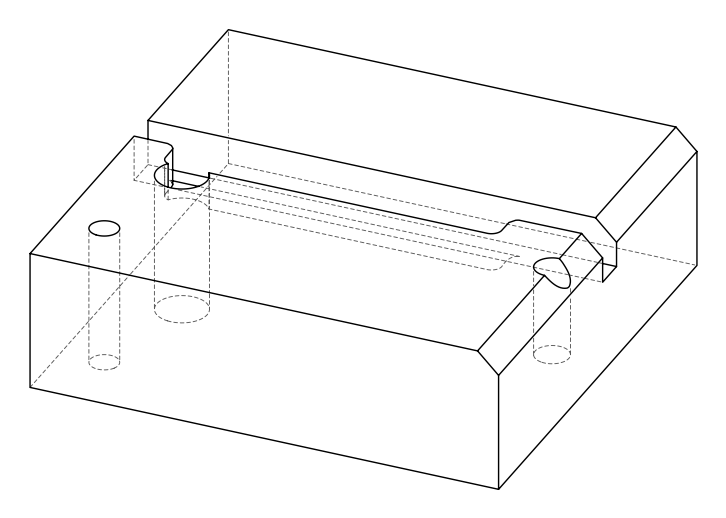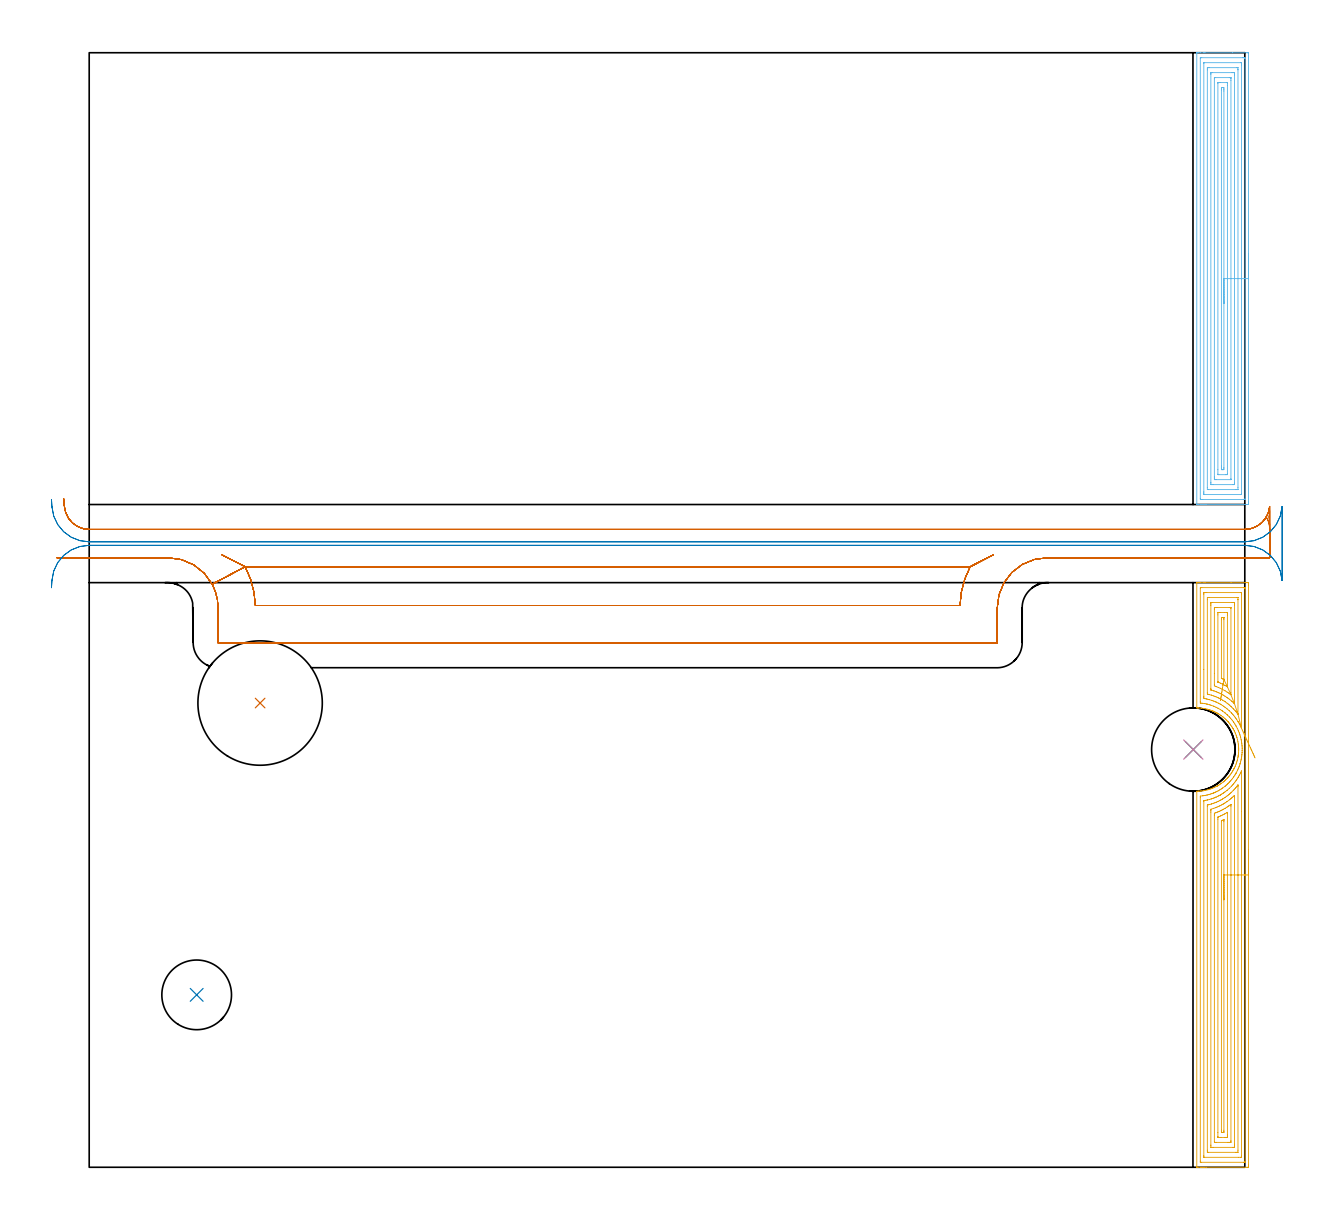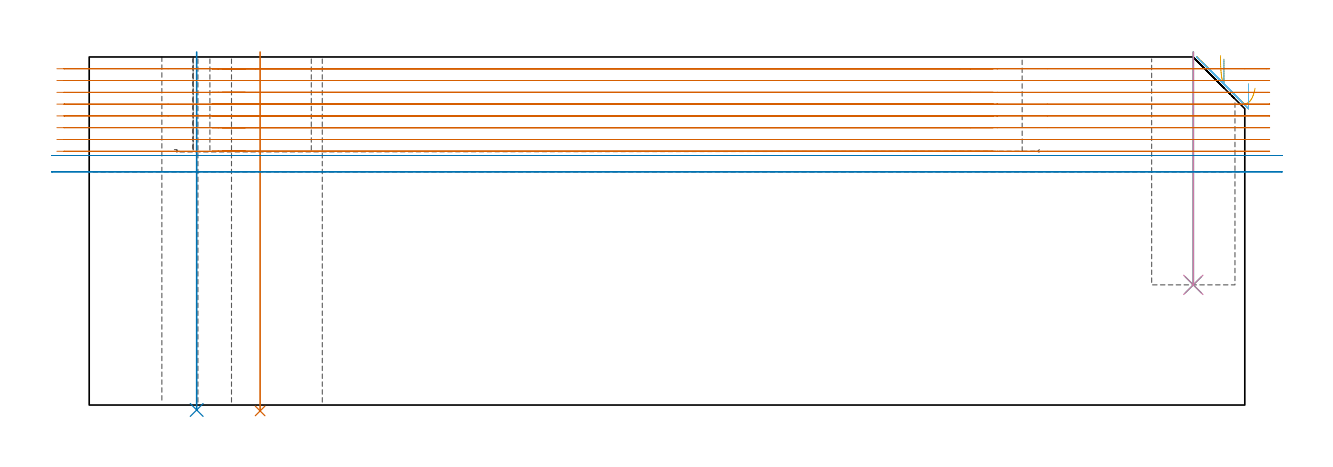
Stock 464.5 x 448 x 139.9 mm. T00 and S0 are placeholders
(PLAN: 8 operations, 6 tool changes, 60.2 min)
(1 INDEXABLE_INSERT_DRILL_THROUGH_HOLE_FROM_SOLID | STEP1HOLE | NXT0302_038 | 0.58 min | 274575 mm3)
(2 INDEXABLE_INSERT_DRILL_THROUGH_HOLE_FROM_SOLID_1 | STEP1HOLE_1 | NXT0302_027 | 0.58 min | 86054 mm3)
(3 INDEXABLE_INSERT_DRILL_BLIND_HOLE_FROM_SOLID | STEP1POCKET | NXT0302_013 | 0.38 min | 31580 mm3)
(4 DRILL_TO_ENLARGE_BLIND_HOLE | STEP1POCKET | UGT0301_383 | 0.38 min | 49097 mm3)
(5 AREA_MILL | FG_CHAMFER_SURFACE | UGT0205_001 | 14.27 min | 49386 mm3)
(6 AREA_MILL_1 | FG_CHAMFER_SURFACE_1 | UGT0205_001 | 11.9 min | 41004 mm3)
(7 MILL_OPEN_POCKET | POCKET_OPEN | UGT0201_094 | Follow Part, ap 5, ae 75% | 27.83 min | 969520 mm3)
(8 MILL_RECTANGULAR_SLOT | SLOT_RECTANGULAR | UGT0201_018 | Follow Part, ap 7.5, ae 75% | 4.26 min | 121007 mm3)
(TOOL NXT0302_038 | Index. Insert Drill 50mm [880-D5000L50-04] | D50 PA176 FL200 Z2)
(TOOL NXT0302_027 | Index. Insert Drill 28mm [880-D2800L32-05] | D28 PA176 FL140 Z2)
(TOOL NXT0302_013 | Index. Insert Drill 21mm [880-D2100L25-05] | D21 PA176 FL105 Z2)
(TOOL UGT0301_383 | Twist Drill Flat Bottom 33.5 mm | D33.5 PA180 FL175 Z2)
(TOOL UGT0205_001 | Chamfer Mill 20 x 3 x 45 deg. | D20 FL50 Z2)
(TOOL UGT0201_094 | End mill 20 mm | D20 FL38 Z4)
(TOOL UGT0201_018 | End mill 30 mm | D30 FL50 Z4)
(OP 1 INDEXABLE_INSERT_DRILL_THROUGH_HOLE_FROM_SOLID)
G17 G21 G94 G90
T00 M6
G54
G17 G0 G90 X68.7 Y186.6 S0 M3
G43 Z149.9 H1
G94 G81 G98 Z-2.373 F250. R141.9
G80
M5
M2
(OP 2 INDEXABLE_INSERT_DRILL_THROUGH_HOLE_FROM_SOLID_1)
G17 G21 G94 G90
T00 M6
G54
G17 G0 G90 X43.2 Y69.3 S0 M3
G43 Z149.9 H1
G94 G81 G98 Z-1.989 F250. R141.9
G80
M5
M2
(OP 3 INDEXABLE_INSERT_DRILL_BLIND_HOLE_FROM_SOLID)
G17 G21 G94 G90
T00 M6
G54
G17 G0 G90 X443.8 Y167.9 S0 M3
G43 Z149.9 H1
G94 G81 G98 Z48.3 F250. R141.9
G80
M5
M2
(OP 4 DRILL_TO_ENLARGE_BLIND_HOLE)
G17 G21 G94 G90
T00 M6
G54
G17 G0 G90 X443.8 Y167.9 S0 M3
G43 Z149.9 H0
G94 G73 G98 Z48.3 F250. Q30.533 R141.9
G80
M5
M2
(OP 5 AREA_MILL)
G17 G21 G94 G90
T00 M6
G54
G17 G0 G90 X466. Y127.5 S1061 M3
G43 Z149.9 H0
Z129.1
G94 G1 Y127.462 Z128.228 F250.
Y127.348 Z127.364
Y127.159 Z126.512
Y126.897 Z125.68
Y126.563 Z124.874
Y126.16 Z124.1
Y125.692 Z123.364
Y125.161 Z122.672
Y124.571 Z122.029
Y123.928 Z121.44
Y123.236 Z120.909
Y122.5 Z120.44
Y121.726 Z120.037
Y120.92 Z119.703
Y120.088 Z119.441
Y119.237 Z119.252
Y118.372 Z119.138
Y117.5 Z119.1
Y0.903
X465.999 Y0.604 Z119.101
X465.993 Y0.017 Z119.104
X465.991 Y0.007 Z119.106
X465.407 Y0. Z119.69
X449.071 Z136.024
X448.468 Z136.627
X447.891 Z137.206
X447.576 Z137.52
X446.999 Z138.097
X446.684 Z138.411
X445.619 Z139.48
X445.252 Z139.839
X445.22 Z139.871
X445.203 Y0.008 Z139.888
X445.2 Y0.157 Z139.9
Y150.963
X445.203 Y151.14 Z139.889
X445.26 Y151.144 Z139.832
X445.668 Y151.157 Z139.431
X445.724 Y151.16 Z139.376
X445.871 Y151.166 Z139.228
X446.111 Y151.176 Z138.987
X446.684 Y151.223 Z138.409
X446.998 Y151.249 Z138.098
X447.887 Y151.355 Z137.212
X447.982 Y151.369 Z137.117
X448.069 Y151.383 Z137.031
X448.774 Y151.526 Z136.324
X449.662 Y151.739 Z135.437
X450.55 Y152.006 Z134.549
X451.142 Y152.21 Z133.955
X451.328 Y152.274 Z133.77
X451.394 Y152.301 Z133.704
X451.436 Y152.318 Z133.662
X451.588 Y152.385 Z133.508
X452.081 Y152.599 Z133.018
X452.324 Y152.705 Z132.774
X452.925 Y153. Z132.17
X453.047 Y153.059 Z132.051
X453.212 Y153.139 Z131.887
X453.264 Y153.166 Z131.836
X453.312 Y153.194 Z131.787
X453.371 Y153.228 Z131.726
X453.415 Y153.253 Z131.683
X453.684 Y153.405 Z131.416
X453.731 Y153.434 Z131.369
X454.1 Y153.656 Z131.
X454.727 Y154.058 Z130.372
X454.988 Y154.243 Z130.112
X455.874 Y154.914 Z129.224
X455.918 Y154.949 Z129.181
X455.951 Y154.978 Z129.148
X456.046 Y155.063 Z129.05
X456.229 Y155.223 Z128.87
X456.352 Y155.331 Z128.748
X456.492 Y155.454 Z128.607
X456.763 Y155.693 Z128.337
X456.92 Y155.841 Z128.18
X457.383 Y156.316 Z127.717
X457.65 Y156.591 Z127.45
X457.781 Y156.732 Z127.318
X458.158 Y157.175 Z126.941
X458.537 Y157.639 Z126.562
X458.859 Y158.075 Z126.241
X459.17 Y158.516 Z125.93
X459.425 Y158.905 Z125.674
X459.625 Y159.237 Z125.474
X459.728 Y159.407 Z125.371
X460.058 Y160.005 Z125.04
X460.157 Y160.183 Z124.943
X460.221 Y160.299 Z124.878
X460.238 Y160.332 Z124.861
X460.313 Y160.478 Z124.787
X460.448 Y160.778 Z124.648
X460.638 Y161.191 Z124.462
X460.997 Y162.082 Z124.1
X461.2 Y162.641 Z123.899
X461.3 Y162.974 Z123.794
X461.459 Y163.551 Z123.636
X461.544 Y163.854 Z123.555
X461.547 Y163.866 Z123.552
X461.74 Y164.757 Z123.356
X461.819 Y165.24 Z123.275
X461.838 Y165.346 Z123.26
X461.841 Y165.363 Z123.257
X461.888 Y165.649 Z123.21
X461.892 Y165.686 Z123.206
X461.982 Y166.541 Z123.11
X462.033 Y167.436 Z123.062
X462.032 Y167.826 Z123.056
X462.031 Y167.907 Z123.057
X462.03 Y168.143 Z123.055
Y168.324
X462.028 Y168.363 Z123.057
X462.008 Y168.749 Z123.078
X461.985 Y169.216 Z123.106
X461.981 Y169.256 Z123.11
X461.893 Y170.107 Z123.204
X461.748 Y170.999 Z123.347
X461.558 Y171.89 Z123.541
X461.313 Y172.782 Z123.781
X461.3 Y172.825 Z123.794
X461.2 Y173.16 Z123.899
X461.111 Y173.418 Z123.987
X461.016 Y173.674 Z124.079
X460.716 Y174.418 Z124.384
X460.655 Y174.565 Z124.443
X460.432 Y175.056 Z124.664
X460.312 Y175.322 Z124.787
X460.269 Y175.408 Z124.831
X460.244 Y175.457 Z124.856
X459.972 Y175.948 Z125.124
X459.811 Y176.243 Z125.287
X459.753 Y176.349 Z125.345
X459.424 Y176.895 Z125.673
X459.2 Y177.24 Z125.9
X458.869 Y177.711 Z126.23
X458.56 Y178.132 Z126.538
X458.184 Y178.596 Z126.915
X457.821 Y179.024 Z127.278
X457.777 Y179.071 Z127.322
X457.65 Y179.211 Z127.449
X457.311 Y179.566 Z127.787
X456.967 Y179.915 Z128.132
X456.762 Y180.109 Z128.337
X456.492 Y180.352 Z128.607
X456.37 Y180.462 Z128.729
X456.046 Y180.741 Z129.05
X455.97 Y180.807 Z129.127
X455.91 Y180.856 Z129.189
X455.875 Y180.885 Z129.224
X455.704 Y181.014 Z129.395
X455.6 Y181.092 Z129.496
X454.988 Y181.559 Z130.112
X454.793 Y181.699 Z130.307
X454.099 Y182.145 Z130.999
X453.725 Y182.372 Z131.375
X453.345 Y182.59 Z131.752
X453.249 Y182.641 Z131.85
X453.212 Y182.66 Z131.887
X453.115 Y182.708 Z131.985
X452.925 Y182.8 Z132.169
X452.637 Y182.943 Z132.457
X452.325 Y183.098 Z132.775
X452.019 Y183.236 Z133.08
X451.883 Y183.297 Z133.216
X451.712 Y183.368 Z133.387
X451.588 Y183.419 Z133.508
X451.438 Y183.482 Z133.66
X450.549 Y183.794 Z134.549
X450.251 Y183.884 Z134.846
X449.662 Y184.061 Z135.436
X449.359 Y184.135 Z135.735
X448.773 Y184.281 Z136.323
X448.546 Y184.33 Z136.551
X448.319 Y184.374 Z136.779
X447.993 Y184.425 Z137.106
X447.887 Y184.442 Z137.212
X446.998 Y184.551 Z138.098
X446.11 Y184.624 Z138.985
X445.793 Y184.637 Z139.301
X445.665 Y184.643 Z139.429
X445.5 Y184.646 Z139.594
X445.271 Y184.655 Z139.821
X445.203 Y184.66 Z139.889
X445.2 Y184.871 Z139.9
Y234.842
X445.202 Y234.99 Z139.888
X445.249 Y234.992 Z139.842
X445.619 Y235. Z139.48
X446.054 Z139.045
X446.684 Z138.411
X447.891 Z137.206
X448.468 Z136.627
X459.022 Z126.075
X464.804 Z120.293
X465.407 Y234.997 Z119.69
X465.992 Y234.993 Z119.106
X465.993 Y234.983 Z119.104
X465.998 Y234.396 Z119.102
X466. Y233.803 Z119.1
Y117.5
X464.586 Z120.514
Y2.318
X464.579 Y2.02 Z120.521
X464.562 Y2.01 Z120.538
X464.516 Y2.008 Z120.584
X464.011 Y2.001 Z121.089
X447.072 Z138.028
X446.684 Y2.007 Z138.416
X446.631 Y2.01 Z138.469
X446.621 Y2.016 Z138.479
X446.618 Y2.084 Z138.482
X446.616 Y2.178 Z138.484
X446.614 Y2.459 Z138.486
X446.615 Y148.802 Z138.485
X446.616 Y148.872 Z138.484
X446.621 Y149.012 Z138.479
X446.631 Y149.206 Z138.469
X447.576 Y149.315 Z137.524
X447.85 Y149.35 Z137.25
X448.468 Y149.45 Z136.632
X448.615 Y149.477 Z136.485
X449.303 Y149.624 Z135.797
X449.348 Y149.635 Z135.752
X450.056 Y149.819 Z135.044
X450.251 Y149.876 Z134.849
X450.741 Y150.026 Z134.359
X451.142 Y150.157 Z133.958
X451.41 Y150.248 Z133.69
X451.676 Y150.346 Z133.424
X452.034 Y150.486 Z133.066
X452.055 Y150.495 Z133.045
X452.105 Y150.517 Z132.995
X452.672 Y150.77 Z132.428
X452.925 Y150.888 Z132.175
X453.276 Y151.058 Z131.824
X453.817 Y151.329 Z131.283
X453.869 Y151.356 Z131.231
X453.963 Y151.409 Z131.137
X454.431 Y151.687 Z130.669
X454.708 Y151.857 Z130.392
X454.981 Y152.029 Z130.119
X455.402 Y152.301 Z129.698
X455.518 Y152.383 Z129.582
X455.6 Y152.443 Z129.5
X456.537 Y153.148 Z128.563
X456.593 Y153.194 Z128.507
X457.015 Y153.562 Z128.085
X457.383 Y153.885 Z127.717
X457.489 Y153.98 Z127.611
X457.603 Y154.086 Z127.497
X457.939 Y154.422 Z127.161
X458.275 Y154.762 Z126.825
X458.381 Y154.872 Z126.719
X458.481 Y154.978 Z126.619
X458.801 Y155.343 Z126.299
X459.166 Y155.766 Z125.934
X459.214 Y155.823 Z125.886
X459.252 Y155.871 Z125.848
X459.603 Y156.326 Z125.497
X459.926 Y156.763 Z125.174
X460.058 Y156.95 Z125.042
X460.34 Y157.373 Z124.76
X460.522 Y157.655 Z124.578
X460.683 Y157.921 Z124.417
X460.949 Y158.372 Z124.151
X461.013 Y158.484 Z124.087
X461.048 Y158.548 Z124.052
X461.168 Y158.767 Z123.932
X461.515 Y159.44 Z123.585
X461.58 Y159.571 Z123.52
X461.621 Y159.66 Z123.479
X461.841 Y160.145 Z123.259
X461.896 Y160.277 Z123.204
X461.919 Y160.332 Z123.181
X462.151 Y160.915 Z122.949
X462.272 Y161.225 Z122.828
X462.344 Y161.419 Z122.756
X462.394 Y161.563 Z122.706
X462.58 Y162.117 Z122.521
X462.6 Y162.183 Z122.5
X462.615 Y162.234 Z122.485
X462.732 Y162.655 Z122.368
X462.807 Y162.934 Z122.293
X462.826 Y163.009 Z122.274
X462.976 Y163.658 Z122.124
X463.028 Y163.902 Z122.072
X463.128 Y164.398 Z121.972
X463.197 Y164.794 Z121.903
X463.23 Y164.991 Z121.87
X463.254 Y165.164 Z121.846
X463.317 Y165.686 Z121.783
X463.347 Y165.964 Z121.753
X463.4 Y166.579 Z121.7
X463.413 Y166.789 Z121.687
X463.446 Y167.471 Z121.654
X463.449 Y167.561 Z121.651
X463.45 Y167.645 Z121.65
X463.444 Y168.363 Z121.656
X463.438 Y168.549 Z121.662
X463.399 Y169.256 Z121.701
X463.383 Y169.497 Z121.717
X463.314 Y170.148 Z121.786
X463.275 Y170.498 Z121.825
X463.188 Y171.04 Z121.912
X463.1 Y171.565 Z122.
X463.021 Y171.933 Z122.079
X462.848 Y172.709 Z122.252
X462.818 Y172.825 Z122.282
X462.732 Y173.142 Z122.368
X462.565 Y173.717 Z122.535
X462.492 Y173.958 Z122.608
X462.26 Y174.61 Z122.84
X461.951 Y175.392 Z123.149
X461.905 Y175.502 Z123.195
X461.841 Y175.651 Z123.259
X461.498 Y176.394 Z123.602
X461.126 Y177.11 Z123.974
X461.028 Y177.287 Z124.072
X460.949 Y177.425 Z124.151
X460.501 Y178.179 Z124.599
X460.058 Y178.847 Z125.042
X459.902 Y179.071 Z125.198
X459.488 Y179.642 Z125.612
X459.226 Y179.964 Z125.874
X459.166 Y180.035 Z125.934
X458.788 Y180.474 Z126.312
X458.448 Y180.856 Z126.652
X458.275 Y181.036 Z126.825
X457.562 Y181.748 Z127.538
X457.383 Y181.911 Z127.717
X456.548 Y182.641 Z128.552
X456.492 Y182.686 Z128.608
X456.301 Y182.832 Z128.799
X455.6 Y183.351 Z129.5
X455.348 Y183.533 Z129.752
X454.708 Y183.94 Z130.392
X453.907 Y184.425 Z131.193
X453.817 Y184.475 Z131.283
X453.712 Y184.53 Z131.388
X452.925 Y184.909 Z132.175
X452.037 Y185.318 Z133.063
X452.031 Y185.32 Z133.069
X451.142 Y185.637 Z133.958
X450.658 Y185.802 Z134.442
X450.251 Y185.919 Z134.849
X449.418 Y186.151 Z135.682
X449.359 Y186.166 Z135.741
X449.182 Y186.21 Z135.918
X448.468 Y186.354 Z136.632
X448.291 Y186.387 Z136.809
X447.576 Y186.483 Z137.524
X447.264 Y186.523 Z137.836
X446.684 Y186.583 Z138.416
X446.651 Y186.589 Z138.449
X446.635 Y186.593 Z138.465
X446.621 Y186.615 Z138.479
X446.614 Y187.102 Z138.486
Y232.682
X446.621 Y232.98 Z138.479
X446.638 Y232.99 Z138.462
X446.684 Y232.992 Z138.416
X447.189 Y232.999 Z137.911
X464.128 Z120.972
X464.516 Y232.993 Z120.584
X464.569 Y232.99 Z120.531
X464.579 Y232.985 Z120.521
X464.582 Y232.916 Z120.518
X464.584 Y232.822 Z120.516
X464.586 Y232.682 Z120.514
Y232.612
Y117.5
X463.172 Z121.928
X463.171 Y4.626 Z121.929
X463.169 Y4.173 Z121.931
X463.167 Y4.064 Z121.933
X463.165 Y4.018 Z121.935
X463.078 Y4.01 Z122.022
X462.903 Y4.002 Z122.197
X462.732 Y4.001 Z122.368
X462.014 Y4. Z123.086
X448.295 Y4.001 Z136.805
X448.179 Y4.003 Z136.921
X448.087 Y4.007 Z137.013
X448.035 Y4.011 Z137.065
X448.034 Y4.028 Z137.066
X448.031 Y4.173 Z137.069
X448.029 Y4.612 Z137.071
Y147.167
X448.031 Y147.277 Z137.069
X448.033 Y147.33 Z137.067
X448.036 Y147.35 Z137.064
X448.058 Y147.357 Z137.042
X448.468 Y147.434 Z136.632
X448.808 Y147.499 Z136.292
X449.359 Y147.616 Z135.741
X449.542 Y147.657 Z135.558
X450.251 Y147.831 Z134.849
X450.286 Y147.839 Z134.814
X450.943 Y148.039 Z134.157
X451.142 Y148.103 Z133.958
X451.612 Y148.261 Z133.488
X452.034 Y148.411 Z133.066
X452.263 Y148.502 Z132.837
X452.813 Y148.732 Z132.287
X452.891 Y148.766 Z132.209
X452.925 Y148.782 Z132.175
X453.497 Y149.052 Z131.603
X453.817 Y149.209 Z131.283
X454.092 Y149.349 Z131.008
X454.612 Y149.624 Z130.488
X454.673 Y149.659 Z130.427
X454.708 Y149.68 Z130.392
X455.227 Y149.997 Z129.873
X455.6 Y150.23 Z129.5
X455.774 Y150.342 Z129.326
X456.038 Y150.517 Z129.062
X456.301 Y150.707 Z128.799
X456.492 Y150.847 Z128.608
X456.812 Y151.088 Z128.288
X457.235 Y151.409 Z127.865
X457.316 Y151.476 Z127.784
X457.383 Y151.532 Z127.717
X458.275 Y152.314 Z126.825
X459.166 Y153.205 Z125.934
X459.583 Y153.668 Z125.517
X459.951 Y154.086 Z125.149
X460. Y154.144 Z125.1
X460.058 Y154.214 Z125.042
X460.394 Y154.641 Z124.706
X460.657 Y154.978 Z124.443
X460.781 Y155.147 Z124.319
X460.949 Y155.381 Z124.151
X461.15 Y155.67 Z123.95
X461.285 Y155.871 Z123.815
X461.503 Y156.209 Z123.598
X461.841 Y156.752 Z123.259
X461.845 Y156.759 Z123.255
X462.164 Y157.332 Z122.936
X462.342 Y157.655 Z122.758
X462.476 Y157.911 Z122.624
X462.732 Y158.409 Z122.368
X462.777 Y158.503 Z122.323
X462.798 Y158.548 Z122.302
X463.164 Y159.362 Z121.936
X463.169 Y159.101 Z121.931
X463.171 Y159.001 Z121.929
X463.172 Y143.049 Z121.928
Y117.5
X461.757 Z123.343
Y6.85
X461.751 Y6.047 Z123.349
X461.741 Y6.01 Z123.359
X461.692 Y6.007 Z123.408
X461.586 Y6.003 Z123.514
X461.374 Y6.001 Z123.726
X460.949 Y6. Z124.151
X449.807 Y6.001 Z135.293
X449.606 Y6.002 Z135.494
X449.506 Y6.006 Z135.594
X449.458 Y6.01 Z135.642
X449.449 Y6.018 Z135.651
X449.448 Y6.035 Z135.652
X449.443 Y6.766 Z135.657
Y6.85
Y145.162
X449.448 Y145.566 Z135.652
X449.449 Y145.587 Z135.651
X449.459 Y145.601 Z135.641
X449.516 Y145.617 Z135.584
X449.61 Y145.642 Z135.49
X449.739 Y145.674 Z135.361
X450.251 Y145.803 Z134.849
X450.45 Y145.855 Z134.65
X451.142 Y146.05 Z133.958
X451.158 Y146.055 Z133.942
X451.817 Y146.272 Z133.283
X452.034 Y146.348 Z133.066
X452.472 Y146.508 Z132.628
X452.925 Y146.694 Z132.175
X453.103 Y146.769 Z131.997
X453.509 Y146.947 Z131.591
X453.719 Y147.045 Z131.381
X453.817 Y147.092 Z131.283
X454.317 Y147.339 Z130.783
X454.708 Y147.54 Z130.392
X454.904 Y147.644 Z130.196
X455.26 Y147.839 Z129.84
X455.473 Y147.966 Z129.627
X455.6 Y148.044 Z129.5
X456.023 Y148.309 Z129.077
X456.492 Y148.607 Z128.608
X456.567 Y148.656 Z128.533
X456.678 Y148.732 Z128.422
X457.085 Y149.031 Z128.015
X457.383 Y149.253 Z127.717
X457.595 Y149.412 Z127.505
X457.871 Y149.624 Z127.229
X458.092 Y149.807 Z127.008
X458.275 Y149.961 Z126.825
X458.571 Y150.22 Z126.529
X458.909 Y150.517 Z126.191
X459.043 Y150.64 Z126.057
X459.166 Y150.759 Z125.934
X459.822 Y151.409 Z125.278
X459.938 Y151.529 Z125.162
X460.058 Y151.656 Z125.042
X460.365 Y151.993 Z124.735
X460.642 Y152.301 Z124.458
X460.784 Y152.467 Z124.316
X460.949 Y152.664 Z124.151
X461.186 Y152.956 Z123.914
X461.377 Y153.194 Z123.723
X461.58 Y153.455 Z123.52
X461.746 Y153.666 Z123.354
X461.751 Y153.667 Z123.349
X461.753 Y153.622 Z123.347
X461.755 Y153.507 Z123.345
X461.757 Y153.277 Z123.343
Y153.194
Y117.5
X460.343 Z124.757
Y9.242
X460.342 Y8.635 Z124.758
X460.34 Y8.352 Z124.76
X460.336 Y8.065 Z124.764
X460.329 Y8.009 Z124.771
X460.295 Y8.007 Z124.805
X460.216 Y8.003 Z124.884
X460.058 Y8.001 Z125.042
X459.8 Y8. Z125.3
X451.776 Z133.324
X451.142 Y8.003 Z133.958
X450.879 Y8.006 Z134.221
X450.863 Y8.016 Z134.237
X450.861 Y8.024 Z134.239
X450.858 Y8.635 Z134.242
X450.857 Y8.92 Z134.243
Y142.771
X450.861 Y143.378 Z134.239
X450.864 Y143.657 Z134.236
X450.874 Y143.921 Z134.226
X452.034 Y144.287 Z133.066
X452.678 Y144.517 Z132.422
X452.925 Y144.612 Z132.175
X453.315 Y144.773 Z131.785
X453.817 Y144.989 Z131.283
X453.937 Y145.042 Z131.163
X454.199 Y145.162 Z130.901
X454.542 Y145.329 Z130.558
X454.708 Y145.412 Z130.392
X455.132 Y145.631 Z129.968
X455.6 Y145.881 Z129.5
X455.712 Y145.943 Z129.388
X455.908 Y146.055 Z129.192
X456.271 Y146.276 Z128.829
X456.492 Y146.413 Z128.608
X456.817 Y146.621 Z128.283
X457.319 Y146.947 Z127.781
X457.356 Y146.974 Z127.744
X457.383 Y146.993 Z127.717
X458.378 Y147.736 Z126.722
X458.511 Y147.839 Z126.589
X458.869 Y148.137 Z126.231
X459.166 Y148.389 Z125.934
X459.349 Y148.548 Z125.751
X459.557 Y148.732 Z125.543
X459.817 Y148.972 Z125.283
X460.058 Y149.2 Z125.042
X460.274 Y149.407 Z124.826
X460.303 Y149.433 Z124.797
X460.337 Y149.46 Z124.763
X460.34 Y149.418 Z124.76
X460.342 Y149.387 Z124.758
X460.343 Y149.339 Z124.757
Y148.732
Y117.5
X458.929 Z126.171
X458.928 Y10.657 Z126.172
X458.927 Y10.42 Z126.173
X458.924 Y10.093 Z126.176
X458.922 Y10.02 Z126.178
X458.833 Y10.01 Z126.267
X458.691 Y10.003 Z126.409
X458.275 Y10.001 Z126.825
X457.802 Y10. Z127.298
X452.925 Z132.175
X452.451 Y10.002 Z132.649
X452.31 Y10.008 Z132.79
X452.281 Y10.01 Z132.819
X452.278 Y10.059 Z132.822
X452.274 Y10.179 Z132.826
X452.272 Y10.42 Z132.828
X452.271 Y141.355 Z132.829
X452.272 Y141.593 Z132.828
X452.276 Y142.243 Z132.824
X452.278 Y142.3 Z132.822
X452.34 Y142.324 Z132.76
X452.78 Y142.485 Z132.32
X452.887 Y142.523 Z132.213
X452.925 Y142.538 Z132.175
X453.526 Y142.777 Z131.574
X453.817 Y142.899 Z131.283
X454.15 Y143.044 Z130.95
X454.708 Y143.296 Z130.392
X454.764 Y143.322 Z130.336
X454.882 Y143.378 Z130.218
X455.36 Y143.618 Z129.74
X455.6 Y143.743 Z129.5
X455.942 Y143.928 Z129.158
X456.492 Y144.232 Z128.608
X456.516 Y144.246 Z128.584
X456.556 Y144.27 Z128.544
X457.066 Y144.587 Z128.034
X457.383 Y144.788 Z127.717
X457.61 Y144.935 Z127.49
X457.954 Y145.162 Z127.146
X458.14 Y145.297 Z126.96
X458.275 Y145.396 Z126.825
X458.653 Y145.676 Z126.447
X458.762 Y145.755 Z126.338
X458.885 Y145.841 Z126.215
X458.922 Y145.865 Z126.178
X458.925 Y145.808 Z126.175
X458.927 Y145.728 Z126.173
X458.929 Y145.4 Z126.171
Y145.162
Y117.5
X457.515 Z127.585
Y12.965
X457.514 Y12.204 Z127.586
X457.512 Y12.075 Z127.588
X457.508 Y12.031 Z127.592
X457.505 Y12.01 Z127.595
X457.484 Y12.008 Z127.616
X457.383 Y12.005 Z127.717
X456.695 Y12. Z128.405
X456.492 Z128.608
X454.912 Z130.188
X454.02 Z131.08
X453.817 Y12.003 Z131.283
X453.749 Y12.006 Z131.351
X453.7 Y12.01 Z131.4
X453.692 Y12.074 Z131.408
X453.689 Y12.204 Z131.411
X453.687 Y12.335 Z131.413
X453.685 Y13.989 Z131.415
X453.686 Y139.939 Z131.414
X453.692 Y140.701 Z131.408
X453.702 Y140.754 Z131.398
X453.743 Y140.775 Z131.357
X453.817 Y140.808 Z131.283
X454.365 Y141.045 Z130.735
X454.708 Y141.197 Z130.392
X454.98 Y141.321 Z130.12
X455.6 Y141.614 Z129.5
X456.173 Y141.912 Z128.927
X456.492 Y142.084 Z128.608
X456.749 Y142.228 Z128.351
X457.199 Y142.485 Z127.901
X457.383 Y142.596 Z127.717
X457.43 Y142.623 Z127.67
X457.489 Y142.654 Z127.611
X457.508 Y142.662 Z127.592
X457.51 Y142.653 Z127.59
X457.512 Y142.617 Z127.588
X457.514 Y142.485 Z127.586
X457.515 Y142.354 Z127.585
Y117.5
X456.1 Z129.
Y14.881
Y14.381
X456.097 Y14.213 Z129.003
X456.093 Y14.081 Z129.007
X456.089 Y14.01 Z129.011
X455.589 Y14. Z129.511
X455.163 Y14.008 Z129.937
X455.114 Y14.01 Z129.986
X455.106 Y14.04 Z129.994
X455.103 Y14.094 Z129.997
X455.101 Y14.146 Z129.999
X455.1 Y14.49 Z130.
Y14.881
Y138.916
X455.102 Y139.167 Z129.998
X455.104 Y139.228 Z129.996
X455.106 Y139.255 Z129.994
X455.121 Y139.269 Z129.979
X455.204 Y139.312 Z129.896
X455.6 Y139.503 Z129.5
X455.807 Y139.601 Z129.293
X456.019 Y139.699 Z129.081
X456.068 Y139.72 Z129.032
X456.09 Y139.728 Z129.01
X456.094 Y139.708 Z129.006
X456.098 Y139.619 Z129.002
X456.099 Y139.551 Z129.001
X456.1 Y139.308 Z129.
Y138.916
Y117.5
Y116.629 Z129.038
Y115.764 Z129.151
Y114.912 Z129.34
Y114.08 Z129.603
Y113.274 Z129.936
Y112.5 Z130.339
Y111.764 Z130.808
Y111.072 Z131.339
Y110.429 Z131.928
Y109.84 Z132.572
Y109.309 Z133.264
Y108.84 Z134.
Y108.437 Z134.773
Y108.103 Z135.579
Y107.841 Z136.411
Y107.652 Z137.263
Y107.538 Z138.128
Y107.5 Z139.
G0 Z149.9
X468.621 Y164.565
Z127.315
G1 X468.466 Y164.902 Z126.525
X468.283 Y165.3 Z125.77
X468.074 Y165.757 Z125.057
X467.839 Y166.268 Z124.39
X467.581 Y166.83 Z123.775
X467.302 Y167.438 Z123.216
X467.003 Y168.089 Z122.717
X466.688 Y168.777 Z122.283
X466.357 Y169.496 Z121.916
X466.015 Y170.242 Z121.62
X465.663 Y171.008 Z121.396
X465.305 Y171.789 Z121.247
X464.942 Y172.579 Z121.173
X464.578 Y173.372 Z121.175
X464.216 Y174.162 Z121.253
X463.857 Y174.942 Z121.407
X463.506 Y175.708 Z121.635
X463.165 Y176.452 Z121.935
X462.781 Y177.287 Z122.319
X462.732 Y177.388 Z122.368
X462.319 Y178.179 Z122.781
X461.841 Y179.043 Z123.259
X461.824 Y179.071 Z123.276
X461.801 Y179.111 Z123.299
X461.255 Y179.964 Z123.845
X460.949 Y180.413 Z124.151
X460.628 Y180.856 Z124.472
X460.383 Y181.179 Z124.717
X460.058 Y181.584 Z125.042
X459.921 Y181.748 Z125.179
X459.57 Y182.149 Z125.53
X459.166 Y182.598 Z125.934
X459.126 Y182.641 Z125.974
X458.275 Y183.484 Z126.825
X458.223 Y183.533 Z126.877
X457.383 Y184.257 Z127.717
X457.182 Y184.425 Z127.918
X456.492 Y184.944 Z128.608
X455.983 Y185.318 Z129.117
X455.6 Y185.564 Z129.5
X454.931 Y185.987 Z130.169
X454.708 Y186.119 Z130.392
X454.552 Y186.21 Z130.548
X453.817 Y186.587 Z131.283
X453.08 Y186.948 Z132.02
X452.925 Y187.017 Z132.175
X452.733 Y187.102 Z132.367
X452.034 Y187.375 Z133.066
X451.592 Y187.544 Z133.508
X451.142 Y187.69 Z133.958
X450.293 Y187.952 Z134.807
X450.251 Y187.964 Z134.849
X450.137 Y187.995 Z134.963
X449.359 Y188.186 Z135.741
X449.108 Y188.246 Z135.992
X448.468 Y188.372 Z136.632
X448.036 Y188.456 Z137.064
X448.032 Y188.887 Z137.068
X448.029 Y189.326 Z137.071
X448.028 Y200.148 Z137.072
X448.029 Y230.374 Z137.071
X448.031 Y230.827 Z137.069
X448.033 Y230.936 Z137.067
X448.035 Y230.982 Z137.065
X448.122 Y230.99 Z136.978
X448.297 Y230.998 Z136.803
X448.468 Y230.999 Z136.632
X449.186 Y231. Z135.914
X462.905 Y230.999 Z122.195
X463.021 Y230.997 Z122.079
X463.113 Y230.993 Z121.987
X463.165 Y230.989 Z121.935
X463.166 Y230.972 Z121.934
X463.169 Y230.827 Z121.931
X463.171 Y230.388 Z121.929
Y177.095
X463.165 Y176.452 Z121.935
X461.752 Y182.125 Z123.348
X461.75 Z123.35
X461.707 Y182.178 Z123.393
X461.348 Y182.641 Z123.752
X460.949 Y183.131 Z124.151
X460.606 Y183.533 Z124.494
X460.058 Y184.142 Z125.042
X459.784 Y184.425 Z125.316
X459.166 Y185.035 Z125.934
X458.862 Y185.318 Z126.238
X458.275 Y185.827 Z126.825
X457.818 Y186.21 Z127.282
X457.383 Y186.54 Z127.717
X456.628 Y187.102 Z128.472
X456.492 Y187.194 Z128.608
X456.227 Y187.367 Z128.873
X455.6 Y187.751 Z129.5
X455.196 Y187.995 Z129.904
X454.708 Y188.255 Z130.392
X454.161 Y188.542 Z130.939
X453.817 Y188.706 Z131.283
X453.431 Y188.887 Z131.669
X452.925 Y189.1 Z132.175
X452.563 Y189.249 Z132.537
X452.034 Y189.442 Z133.066
X451.193 Y189.728 Z133.907
X451.142 Y189.744 Z133.958
X451.023 Y189.779 Z134.077
X450.251 Y189.993 Z134.849
X449.957 Y190.073 Z135.143
X449.598 Y190.166 Z135.502
X449.542 Y190.182 Z135.558
X449.483 Y190.201 Z135.617
X449.449 Y190.217 Z135.651
X449.443 Y190.672 Z135.657
Y228.15
X449.449 Y228.953 Z135.651
X449.459 Y228.99 Z135.641
X449.508 Y228.993 Z135.592
X449.614 Y228.997 Z135.486
X449.826 Y228.999 Z135.274
X450.251 Y229. Z134.849
X461.393 Z123.707
X461.594 Y228.998 Z123.506
X461.694 Y228.994 Z123.406
X461.742 Y228.99 Z123.358
X461.751 Y228.982 Z123.349
X461.752 Y228.965 Z123.348
X461.757 Y228.234 Z123.343
Y228.15
Y182.326
X461.756 Y182.169 Z123.344
X461.754 Y182.131 Z123.346
X461.752 Y182.125 Z123.348
X460.336 Y186.358 Z124.764
X460.227 Y186.45 Z124.873
X460.058 Y186.604 Z125.042
X459.511 Y187.102 Z125.589
X459.166 Y187.4 Z125.934
X458.461 Y187.995 Z126.639
X458.275 Y188.138 Z126.825
X457.695 Y188.575 Z127.405
X457.383 Y188.804 Z127.717
X457.266 Y188.887 Z127.834
X456.492 Y189.377 Z128.608
X455.845 Y189.779 Z129.255
X455.6 Y189.917 Z129.5
X455.291 Y190.088 Z129.809
X454.708 Y190.38 Z130.392
X454.119 Y190.672 Z130.981
X453.817 Y190.804 Z131.283
X453.284 Y191.031 Z131.816
X452.925 Y191.175 Z132.175
X452.122 Y191.475 Z132.978
X452.034 Y191.505 Z133.066
X451.855 Y191.564 Z133.245
X451.142 Y191.783 Z133.958
X450.939 Y191.848 Z134.161
X450.875 Y191.871 Z134.225
X450.864 Y191.878 Z134.236
X450.861 Y191.912 Z134.239
X450.859 Y191.98 Z134.241
X450.857 Y192.171 Z134.243
Y192.456
Y225.758
X450.858 Y226.365 Z134.242
X450.86 Y226.648 Z134.24
X450.864 Y226.935 Z134.236
X450.871 Y226.991 Z134.229
X450.905 Y226.994 Z134.195
X450.984 Y226.997 Z134.116
X451.142 Y226.999 Z133.958
X451.4 Y227. Z133.7
X459.424 Z125.676
X460.058 Y226.997 Z125.042
X460.321 Y226.994 Z124.779
X460.337 Y226.984 Z124.763
X460.339 Y226.976 Z124.761
X460.342 Y226.365 Z124.758
X460.343 Y226.08 Z124.757
Y187.102
X460.342 Y186.818 Z124.758
X460.336 Y186.358 Z124.764
X458.922 Y189.939 Z126.178
X458.733 Y190.072 Z126.367
X458.489 Y190.247 Z126.611
X458.275 Y190.401 Z126.825
X457.898 Y190.672 Z127.202
X457.383 Y191.002 Z127.717
X456.496 Y191.564 Z128.604
X456.485 Y191.57 Z128.615
X455.6 Y192.049 Z129.5
X454.804 Y192.456 Z130.296
X454.708 Y192.502 Z130.392
X454.621 Y192.544 Z130.479
X453.817 Y192.892 Z131.283
X453.082 Y193.192 Z132.018
X452.925 Y193.25 Z132.175
X452.659 Y193.349 Z132.441
X452.278 Y193.52 Z132.822
X452.276 Y193.676 Z132.824
X452.272 Y194.002 Z132.828
X452.271 Y198.495 Z132.829
Y224.343
X452.273 Y224.581 Z132.827
X452.276 Y224.908 Z132.824
X452.278 Y224.98 Z132.822
X452.367 Y224.99 Z132.733
X452.509 Y224.997 Z132.591
X452.925 Y224.999 Z132.175
X453.398 Y225. Z131.702
X458.275 Z126.825
X458.749 Y224.998 Z126.351
X458.89 Y224.993 Z126.21
X458.919 Y224.99 Z126.181
X458.922 Y224.941 Z126.178
X458.926 Y224.821 Z126.174
X458.928 Y224.581 Z126.172
Y190.672
X458.924 Y190.022 Z126.176
X458.922 Y189.939 Z126.178
X457.509 Y193.13 Z127.591
X457.495 Y193.136 Z127.605
X457.383 Y193.2 Z127.717
X457.135 Y193.349 Z127.965
X456.723 Y193.581 Z128.377
X456.492 Y193.708 Z128.608
X455.722 Y194.119 Z129.378
X455.6 Y194.18 Z129.5
X455.477 Y194.241 Z129.623
X454.708 Y194.592 Z130.392
X454.074 Y194.876 Z131.026
X453.817 Y194.982 Z131.283
X453.709 Y195.03 Z131.391
X453.692 Y195.039 Z131.408
X453.69 Y195.056 Z131.41
X453.687 Y195.09 Z131.413
X453.686 Y195.133 Z131.414
X453.685 Y222.035 Z131.415
X453.686 Y222.796 Z131.414
X453.688 Y222.925 Z131.412
X453.692 Y222.969 Z131.408
X453.695 Y222.99 Z131.405
X453.715 Y222.992 Z131.385
X453.817 Y222.996 Z131.283
X454.505 Y223. Z130.595
X454.708 Z130.392
X456.288 Z128.812
X457.179 Z127.921
X457.383 Y222.997 Z127.717
X457.451 Y222.994 Z127.649
X457.5 Y222.991 Z127.6
X457.508 Y222.926 Z127.592
X457.511 Y222.796 Z127.589
X457.513 Y222.665 Z127.587
X457.515 Y221.903 Z127.585
X457.514 Y193.217 Z127.586
X457.513 Y193.173 Z127.587
X457.509 Y193.13 Z127.591
X456.094 Y196.065 Z129.006
X456.083 Y196.069 Z129.017
X456.011 Y196.099 Z129.089
X455.6 Y196.29 Z129.5
X455.102 Y196.524 Z129.998
X455.1 Y196.526 Z130.
Y220.119
Y220.619
X455.103 Y220.787 Z129.997
X455.107 Y220.919 Z129.993
X455.111 Y220.99 Z129.989
X455.611 Y221. Z129.489
X456.037 Y220.992 Z129.063
X456.086 Y220.99 Z129.014
X456.094 Y220.961 Z129.006
X456.097 Y220.907 Z129.003
X456.099 Y220.854 Z129.001
X456.1 Y220.51 Z129.
Y220.119
Y196.25
X456.098 Y196.117 Z129.002
X456.096 Y196.076 Z129.004
X456.094 Y196.065 Z129.006
X455.957 Y195.222 Z129.181
X455.823 Y194.397 Z129.431
X455.693 Y193.596 Z129.752
X455.568 Y192.826 Z130.143
X455.449 Y192.093 Z130.6
X455.337 Y191.401 Z131.12
X455.232 Y190.758 Z131.699
X455.136 Y190.166 Z132.333
X455.05 Y189.631 Z133.017
X454.973 Y189.157 Z133.745
X454.906 Y188.748 Z134.513
X454.851 Y188.406 Z135.313
X454.806 Y188.134 Z136.141
X454.774 Y187.934 Z136.99
X454.754 Y187.809 Z137.853
X454.745 Y187.758 Z138.724
X454.749 Y187.782 Z139.596
X454.765 Y187.881 Z140.462
G0 Z149.9
M5
M2
(OP 6 AREA_MILL_1)
G17 G21 G94 G90
T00 M6
G54
G17 G0 G90 X466. Y367.2 S1061 M3
G43 Z149.9 H0
Z129.1
G94 G1 Y367.162 Z128.228 F250.
Y367.048 Z127.364
Y366.859 Z126.512
Y366.597 Z125.68
Y366.263 Z124.874
Y365.86 Z124.1
Y365.392 Z123.364
Y364.86 Z122.672
Y364.271 Z122.029
Y363.628 Z121.44
Y362.936 Z120.908
Y362.2 Z120.44
Y361.426 Z120.037
Y360.62 Z119.703
Y359.788 Z119.441
Y358.937 Z119.252
Y358.072 Z119.138
Y357.2 Z119.1
Y267.312
X465.999 Y267.012 Z119.101
X465.993 Y266.425 Z119.104
X465.992 Y266.407 Z119.106
X465.407 Y266.4 Z119.69
X449.079 Z136.016
X448.468 Z136.627
X447.907 Z137.19
X447.576 Z137.52
X447.016 Z138.081
X446.684 Z138.411
X445.641 Z139.459
X445.255 Z139.837
X445.22 Z139.871
X445.203 Y266.408 Z139.888
X445.2 Y266.565 Z139.9
Y447.834
X445.203 Y447.99 Z139.888
X445.252 Y447.993 Z139.839
X445.641 Y448. Z139.459
X446.022 Z139.078
X446.684 Z138.411
X447.907 Z137.19
X448.468 Z136.627
X459.612 Z125.485
X465.407 Z119.69
X465.689 Y447.998 Z119.408
X465.992 Y447.99 Z119.106
X465.999 Y447.687 Z119.099
X466. Y357.2 Z119.1
X464.586 Z120.514
X464.585 Y268.658 Z120.515
X464.582 Y268.517 Z120.518
X464.579 Y268.426 Z120.521
X464.573 Y268.409 Z120.527
X464.564 Y268.406 Z120.536
X464.516 Y268.403 Z120.584
X464.021 Y268.4 Z121.079
X447.576 Z137.524
X447.081 Y268.401 Z138.019
X446.684 Y268.408 Z138.416
X446.634 Y268.41 Z138.466
X446.621 Y268.588 Z138.479
X446.616 Y268.728 Z138.484
X446.615 Y268.798 Z138.485
Y445.742
X446.618 Y445.883 Z138.482
X446.621 Y445.974 Z138.479
X446.627 Y445.991 Z138.473
X446.636 Y445.993 Z138.464
X446.684 Y445.997 Z138.416
X447.179 Y446. Z137.921
X463.624 Z121.476
X464.119 Y445.999 Z120.981
X464.516 Y445.992 Z120.584
X464.566 Y445.99 Z120.534
X464.579 Y445.812 Z120.521
X464.584 Y445.672 Z120.516
X464.585 Y445.602 Z120.515
X464.586 Y357.2 Z120.514
X463.172 Z121.928
X463.171 Y270.584 Z121.929
X463.17 Y270.474 Z121.93
X463.167 Y270.421 Z121.933
X463.166 Y270.414 Z121.934
X463.152 Y270.41 Z121.948
X463.1 Y270.405 Z122.
X462.916 Y270.4 Z122.184
X448.284 Y270.401 Z136.816
X448.161 Y270.402 Z136.939
X448.063 Y270.407 Z137.037
X448.036 Y270.41 Z137.064
X448.034 Y270.415 Z137.066
X448.032 Y270.438 Z137.068
X448.03 Y270.584 Z137.07
X448.029 Y271.024 Z137.071
X448.028 Y271.477 Z137.072
X448.029 Y443.816 Z137.071
X448.03 Y443.926 Z137.07
X448.033 Y443.979 Z137.067
X448.034 Y443.986 Z137.066
X448.048 Y443.99 Z137.052
X448.1 Y443.995 Z137.
X448.284 Y444. Z136.816
X462.916 Z122.184
X463.039 Y443.998 Z122.061
X463.137 Y443.994 Z121.963
X463.164 Y443.99 Z121.936
X463.166 Y443.985 Z121.934
X463.168 Y443.962 Z121.932
X463.17 Y443.816 Z121.93
X463.171 Y443.376 Z121.929
X463.172 Y442.923 Z121.928
Y357.2
X461.757 Z123.343
Y273.263
X461.752 Y272.459 Z123.348
X461.75 Y272.41 Z123.35
X461.703 Y272.406 Z123.397
X461.596 Y272.402 Z123.504
X461.38 Y272.401 Z123.72
X460.949 Y272.4 Z124.151
X449.807 Y272.401 Z135.293
X449.6 Y272.403 Z135.5
X449.497 Y272.406 Z135.603
X449.451 Y272.41 Z135.649
X449.45 Y272.445 Z135.65
X449.443 Y273.179 Z135.657
Y273.263
Y441.137
X449.448 Y441.941 Z135.652
X449.45 Y441.99 Z135.65
X449.497 Y441.994 Z135.603
X449.604 Y441.998 Z135.496
X449.82 Y441.999 Z135.28
X450.251 Y442. Z134.849
X461.393 Y441.999 Z123.707
X461.6 Y441.998 Z123.5
X461.703 Y441.994 Z123.397
X461.749 Y441.99 Z123.351
X461.75 Y441.955 Z123.35
X461.757 Y441.221 Z123.343
Y441.137
Y357.2
X460.343 Z124.757
X460.342 Y275.049 Z124.758
X460.341 Y274.765 Z124.759
X460.336 Y274.478 Z124.764
X460.334 Y274.409 Z124.766
X460.3 Y274.407 Z124.8
X460.22 Y274.403 Z124.88
X460.058 Y274.401 Z125.042
X459.814 Y274.4 Z125.286
X451.79 Z133.31
X451.142 Y274.404 Z133.958
X450.891 Y274.408 Z134.209
X450.863 Y274.42 Z134.237
X450.862 Y274.437 Z134.238
X450.858 Y275.049 Z134.242
X450.857 Y275.334 Z134.243
Y439.351
X450.859 Y439.635 Z134.241
X450.864 Y439.922 Z134.236
X450.866 Y439.991 Z134.234
X450.9 Y439.993 Z134.2
X450.98 Y439.997 Z134.12
X451.142 Y439.999 Z133.958
X451.386 Y440. Z133.714
X459.41 Z125.69
X460.058 Y439.996 Z125.042
X460.309 Y439.992 Z124.791
X460.337 Y439.98 Z124.763
X460.339 Y439.963 Z124.761
X460.342 Y439.351 Z124.758
X460.343 Y439.066 Z124.757
Y357.2
X458.929 Z126.171
X458.928 Y276.835 Z126.172
X458.926 Y276.507 Z126.174
X458.924 Y276.427 Z126.176
X458.923 Y276.414 Z126.177
X458.905 Y276.41 Z126.195
X458.853 Y276.405 Z126.247
X458.708 Y276.401 Z126.392
X452.925 Y276.4 Z132.175
X452.466 Y276.402 Z132.634
X452.311 Y276.408 Z132.789
X452.278 Y276.411 Z132.822
X452.276 Y276.467 Z132.824
X452.273 Y276.595 Z132.827
X452.272 Y276.835 Z132.828
X452.271 Y277.49 Z132.829
X452.272 Y437.565 Z132.828
X452.274 Y437.893 Z132.826
X452.276 Y437.973 Z132.824
X452.277 Y437.986 Z132.823
X452.295 Y437.99 Z132.805
X452.347 Y437.995 Z132.753
X452.492 Y437.999 Z132.608
X458.275 Y438. Z126.825
X458.734 Y437.998 Z126.366
X458.889 Y437.992 Z126.211
X458.922 Y437.989 Z126.178
X458.924 Y437.933 Z126.176
X458.927 Y437.805 Z126.173
X458.928 Y437.565 Z126.172
X458.929 Y436.91 Z126.171
Y357.2
X457.515 Z127.585
X457.514 Y278.621 Z127.586
Y278.49
X457.511 Y278.446 Z127.589
X457.508 Y278.417 Z127.592
X457.492 Y278.41 Z127.608
X457.383 Y278.407 Z127.717
X456.712 Y278.4 Z128.388
X454.037 Z131.063
X453.817 Y278.403 Z131.283
X453.744 Y278.406 Z131.356
X453.692 Y278.411 Z131.408
X453.689 Y278.489 Z131.411
X453.687 Y278.621 Z131.413
X453.685 Y280.407 Z131.415
X453.686 Y435.779 Z131.414
Y435.91
X453.689 Y435.954 Z131.411
X453.692 Y435.983 Z131.408
X453.708 Y435.99 Z131.392
X453.817 Y435.993 Z131.283
X454.488 Y436. Z130.612
X457.163 Z127.937
X457.383 Y435.997 Z127.717
X457.456 Y435.994 Z127.644
X457.508 Y435.989 Z127.592
X457.511 Y435.911 Z127.589
X457.514 Y435.779 Z127.586
Y435.648
X457.515 Y434.886 Z127.585
Y357.2
X456.1 Z129.
Y281.3
X456.098 Y280.801 Z129.002
X456.093 Y280.407 Z129.007
X455.606 Y280.4 Z129.494
X455.6 Z129.5
X455.107 Y280.407 Z129.993
X455.101 Y280.906 Z129.999
X455.1 Y281.3 Z130.
Y281.801
Y433.101
X455.102 Y433.599 Z129.998
X455.107 Y433.993 Z129.993
X455.593 Y434. Z129.507
X456.093 Y433.993 Z129.007
X456.099 Y433.494 Z129.001
X456.1 Y433.101 Z129.
Y432.599
Y357.2
Y356.328 Z129.038
Y355.464 Z129.151
Y354.612 Z129.34
Y353.78 Z129.603
Y352.974 Z129.936
Y352.2 Z130.339
Y351.464 Z130.808
Y350.772 Z131.339
Y350.129 Z131.928
Y349.54 Z132.572
Y349.009 Z133.264
Y348.54 Z134.
Y348.137 Z134.773
Y347.803 Z135.579
Y347.541 Z136.411
Y347.352 Z137.263
Y347.238 Z138.128
Y347.2 Z139.
G0 Z149.9
M5
M2
(OP 7 MILL_OPEN_POCKET)
G17 G21 G94 G90
T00 M6
G54
G17 G0 G90 X-13. Y245. S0 M3
G43 Z149.9 H0
Z135.162
G94 G1 X-10. F250.
X31.7 F500.
G2 X49.441 Y234.349 R20.1
G1 X62.68 Y241.4
G2 X66.788 Y225.8 R35.1
G1 X350.012
G2 X354.12 Y241.4 R35.1
G1 X363.345 Y246.124
X354.12 Y241.4
X62.68
X53.455 Y246.124
X62.68 Y241.4
X49.441 Y234.349
G2 X51.8 Y224.9 R20.1
G1 Y210.9
X51.799 Y210.856
X51.825 Y210.82
X51.867 Y210.806
X364.9 Y210.8
X364.955 Y210.805
X364.995 Y210.845
X365. Y210.9
Y224.9
G2 X385.1 Y245. R20.1
G1 X474.5
Y256.4
G3 X473.16 Y261.4 R10.
G2 X464.5 Y256.4 R10.
G1 X0.
G2 X-9.97 Y265.626 R10.
G1 X-10.202 Y268.617 F250.
G0 X-13. Y245. Z130.425
G1 X-10.
X31.7 F500.
G2 X49.441 Y234.349 R20.1
G1 X62.68 Y241.4
G2 X66.788 Y225.8 R35.1
G1 X350.012
G2 X354.12 Y241.4 R35.1
G1 X363.345 Y246.124
X354.12 Y241.4
X62.68
X53.455 Y246.124
X62.68 Y241.4
X49.441 Y234.349
G2 X51.8 Y224.9 R20.1
G1 Y210.9
X51.799 Y210.856
X51.825 Y210.82
X51.867 Y210.806
X364.9 Y210.8
X364.955 Y210.805
X364.995 Y210.845
X365. Y210.9
Y224.9
G2 X385.1 Y245. R20.1
G1 X474.5
Y256.4
G3 X473.16 Y261.4 R10.
G2 X464.5 Y256.4 R10.
G1 X0.
G2 X-9.97 Y265.626 R10.
G1 X-10.202 Y268.617 F250.
G0 X-13. Y245. Z125.687
G1 X-10.
X31.7 F500.
G2 X49.441 Y234.349 R20.1
G1 X62.68 Y241.4
G2 X66.788 Y225.8 R35.1
G1 X350.012
G2 X354.12 Y241.4 R35.1
G1 X363.345 Y246.124
X354.12 Y241.4
X62.68
X53.455 Y246.124
X62.68 Y241.4
X49.441 Y234.349
G2 X51.8 Y224.9 R20.1
G1 Y210.9
X51.799 Y210.856
X51.825 Y210.82
X51.867 Y210.806
X364.9 Y210.8
X364.955 Y210.805
X364.995 Y210.845
X365. Y210.9
Y224.9
G2 X385.1 Y245. R20.1
G1 X474.5
Y258.427
G3 X473.671 Y262.414 R10.
G2 X464.5 Y256.4 R10.
G1 X0.
G2 X-9.97 Y265.626 R10.
G1 X-10.202 Y268.617 F250.
G0 X-13. Y245. Z120.95
G1 X-10.
X31.7 F500.
G2 X49.441 Y234.349 R20.1
G1 X62.68 Y241.4
G2 X66.788 Y225.8 R35.1
G1 X350.012
G2 X354.12 Y241.4 R35.1
G1 X363.345 Y246.124
X354.12 Y241.4
X62.68
X53.455 Y246.124
X62.68 Y241.4
X49.441 Y234.349
G2 X51.8 Y224.9 R20.1
G1 Y210.9
X51.799 Y210.856
X51.825 Y210.82
X51.867 Y210.806
X364.9 Y210.8
X364.955 Y210.805
X364.995 Y210.845
X365. Y210.9
Y224.9
G2 X385.1 Y245. R20.1
G1 X474.5
Y263.404
G3 X474.401 Y264.806 R10.
G1 X474.372 Y264.802
G2 X464.5 Y256.4 R10.
G1 X0.
G2 X-9.97 Y265.626 R10.
G1 X-10.202 Y268.617 F250.
G0 X-13. Y245. Z116.212
G1 X-10.
X31.7 F500.
G2 X49.441 Y234.349 R20.1
G1 X62.68 Y241.4
G2 X66.788 Y225.8 R35.1
G1 X350.012
G2 X354.12 Y241.4 R35.1
G1 X363.345 Y246.124
X354.12 Y241.4
X62.68
X53.455 Y246.124
X62.68 Y241.4
X49.441 Y234.349
G2 X51.8 Y224.9 R20.1
G1 Y210.9
X51.799 Y210.856
X51.825 Y210.82
X51.867 Y210.806
X364.9 Y210.8
X364.955 Y210.805
X364.995 Y210.845
X365. Y210.9
Y224.9
G2 X385.1 Y245. R20.1
G1 X474.5
Y265.626
X474.47
G2 X464.5 Y256.4 R10.
G1 X0.
G2 X-9.97 Y265.626 R10.
G1 X-10.202 Y268.617 F250.
G0 X-13. Y245. Z111.475
G1 X-10.
X31.7 F500.
G2 X49.441 Y234.349 R20.1
G1 X62.68 Y241.4
G2 X66.788 Y225.8 R35.1
G1 X350.012
G2 X354.12 Y241.4 R35.1
G1 X363.345 Y246.124
X354.12 Y241.4
X62.68
X53.455 Y246.124
X62.68 Y241.4
X49.441 Y234.349
G2 X51.8 Y224.9 R20.1
G1 Y210.9
X51.799 Y210.856
X51.825 Y210.82
X51.867 Y210.806
X364.9 Y210.8
X364.955 Y210.805
X364.995 Y210.845
X365. Y210.9
Y224.9
G2 X385.1 Y245. R20.1
G1 X474.5
Y265.626
X474.47
G2 X464.5 Y256.4 R10.
G1 X0.
G2 X-9.97 Y265.626 R10.
G1 X-10.202 Y268.617 F250.
G0 X-13. Y245. Z106.737
G1 X-10.
X31.7 F500.
G2 X49.441 Y234.349 R20.1
G1 X62.68 Y241.4
G2 X66.788 Y225.8 R35.1
G1 X350.012
G2 X354.12 Y241.4 R35.1
G1 X363.345 Y246.124
X354.12 Y241.4
X62.68
X53.455 Y246.124
X62.68 Y241.4
X49.441 Y234.349
G2 X51.8 Y224.9 R20.1
G1 Y210.9
X51.799 Y210.856
X51.825 Y210.82
X51.867 Y210.806
X364.9 Y210.8
X364.955 Y210.805
X364.995 Y210.845
X365. Y210.9
Y224.9
G2 X385.1 Y245. R20.1
G1 X474.5
Y265.626
X474.47
G2 X464.5 Y256.4 R10.
G1 X0.
G2 X-9.97 Y265.626 R10.
G1 X-10.202 Y268.617 F250.
G0 X-13. Y245. Z102.
G1 X-10.
X31.7 F500.
G2 X49.441 Y234.349 R20.1
G1 X62.68 Y241.4
G2 X66.788 Y225.8 R35.1
G1 X350.012
G2 X354.12 Y241.4 R35.1
G1 X363.345 Y246.124
X354.12 Y241.4
X62.68
X53.455 Y246.124
X62.68 Y241.4
X49.441 Y234.349
G2 X51.8 Y224.9 R20.1
G1 Y210.9
X51.799 Y210.856
X51.825 Y210.82
X51.867 Y210.806
X364.9 Y210.8
X364.955 Y210.805
X364.995 Y210.845
X365. Y210.9
Y224.9
G2 X385.1 Y245. R20.1
G1 X474.5
Y265.626
X474.47
G2 X464.5 Y256.4 R10.
G1 X0.
G2 X-9.97 Y265.626 R10.
G1 X-10.202 Y268.617 F250.
G0 Z149.9
M5
M2
(OP 8 MILL_RECTANGULAR_SLOT)
G17 G21 G94 G90
T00 M6
G54
G17 G0 G90 X-15.16 Y232.954 S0 M3
G43 Z149.9 H0
Z100.3
G94 G1 X-14.97 Y235.948 F250.
G2 X0. Y250. R15. F500.
G1 X464.5
G2 X479.47 Y235.948 R15.
G1 X479.5
Y265.452
X479.47
G2 X464.5 Y251.4 R15.
G1 X0.
G2 X-14.97 Y265.452 R15.
G1 X-15.16 Y268.446 F250.
G0 Y232.954 Z93.7
G1 X-14.97 Y235.948
G2 X0. Y250. R15. F500.
G1 X464.5
G2 X479.47 Y235.948 R15.
G1 X479.5
Y265.452
X479.47
G2 X464.5 Y251.4 R15.
G1 X0.
G2 X-14.97 Y265.452 R15.
G1 X-15.16 Y268.446 F250.
G0 Z149.9
M5
M2
